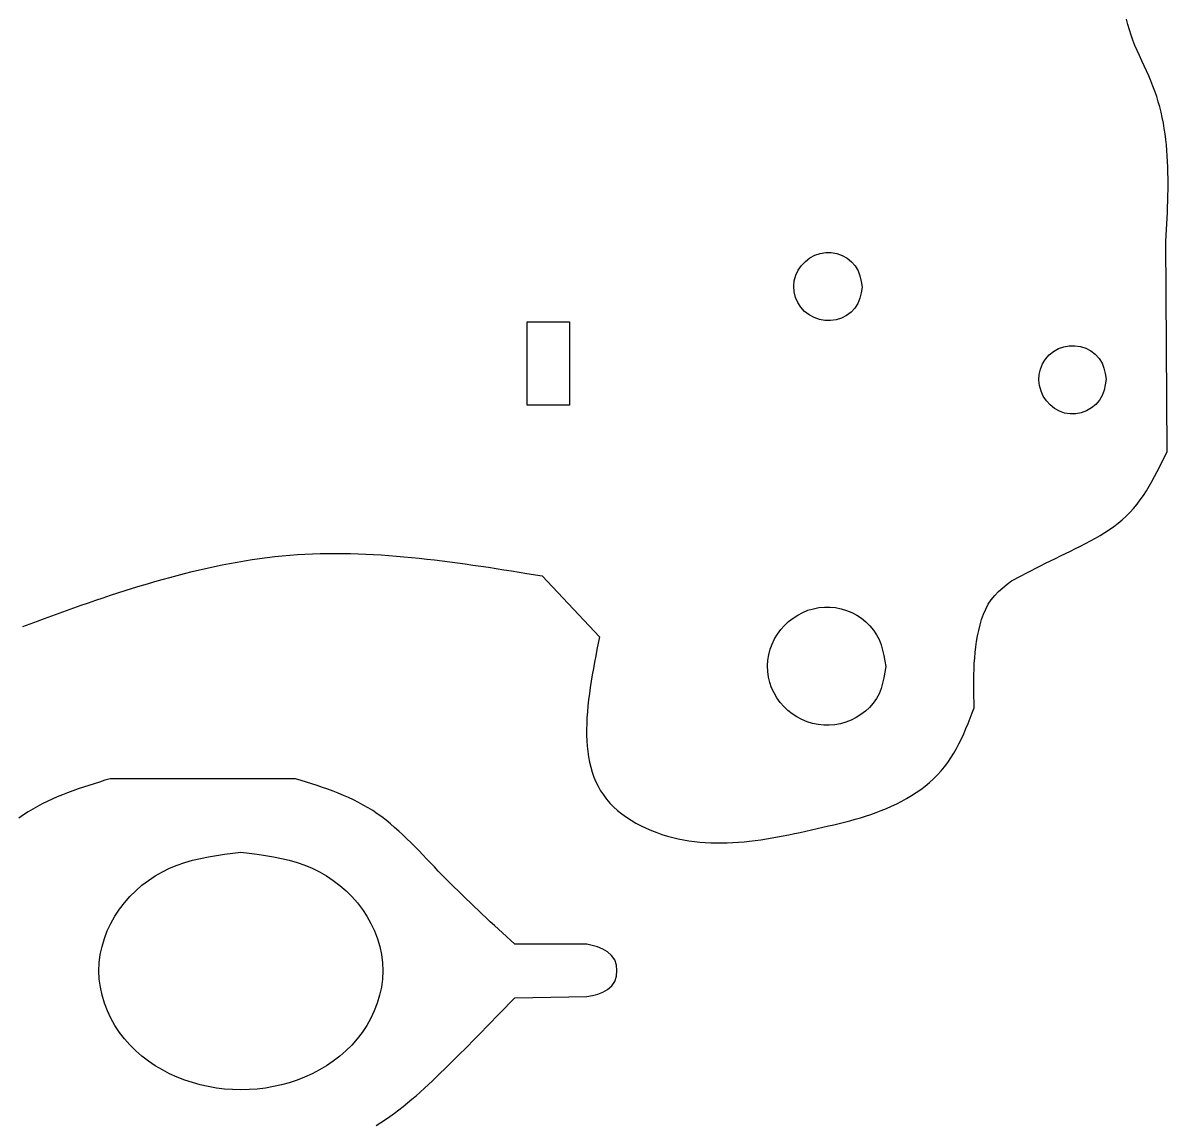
# Model space of a CAD drawing. Extents: x -314 to 250, y -186 to 186.
# Drawn here: x -40.6 to 36, y -104.2 to -30.5 of the extents above; entities that cross this region are included whole.
import ezdxf

# ---------------------------------------------------------------- set-up
doc = ezdxf.new("R2010")
doc.units = 0
doc.header["$MEASUREMENT"] = 0
doc.layers.get('0').update_dxf_attribs({"linetype": 'CONTINUOUS'})

msp = doc.modelspace()

# ---------------------------------------------------------------- linework, layer by layer
for p, q in [((33.338, -30.629), (33.248, -30.273)), ((33.439, -30.982), (33.338, -30.629)), ((33.551, -31.333), (33.439, -30.982)), ((33.675, -31.68), (33.551, -31.333)), ((33.81, -32.025), (33.675, -31.68)), ((33.954, -32.367), (33.81, -32.025)), ((34.105, -32.708), (33.954, -32.367)), ((34.26, -33.047), (34.105, -32.708)), ((34.417, -33.386), (34.26, -33.047)), ((34.573, -33.725), (34.417, -33.386)), ((34.727, -34.065), (34.573, -33.725)), ((34.874, -34.406), (34.727, -34.065)), ((35.014, -34.749), (34.874, -34.406)), ((35.144, -35.095), (35.014, -34.749)), ((35.263, -35.444), (35.144, -35.095)), ((35.371, -35.795), (35.263, -35.444)), ((35.469, -36.149), (35.371, -35.795)), ((35.558, -36.505), (35.469, -36.149)), ((35.638, -36.863), (35.558, -36.505)), ((35.709, -37.223), (35.638, -36.863)), ((35.772, -37.586), (35.709, -37.223)), ((35.826, -37.95), (35.772, -37.586)), ((35.874, -38.317), (35.826, -37.95)), ((35.913, -38.685), (35.874, -38.317)), ((35.947, -39.055), (35.913, -38.685)), ((35.973, -39.427), (35.947, -39.055)), ((35.994, -39.8), (35.973, -39.427)), ((36.009, -40.174), (35.994, -39.8)), ((36.019, -40.55), (36.009, -40.174)), ((36.025, -40.927), (36.019, -40.55)), ((36.023, -41.684), (36.026, -41.305)), ((36.026, -41.305), (36.025, -40.927)), ((36.006, -42.445), (36.016, -42.064)), ((36.016, -42.064), (36.023, -41.684)), ((35.978, -43.209), (35.993, -42.826)), ((35.993, -42.826), (36.006, -42.445)), ((35.943, -43.974), (35.961, -43.591)), ((35.961, -43.591), (35.978, -43.209)), ((35.881, -45.124), (35.923, -44.357)), ((35.923, -44.357), (35.943, -43.974)), ((35.963, -59.207), (35.881, -45.124)), ((12.379, -46.076), (12.736, -45.949)), ((12.736, -45.949), (13.108, -45.884)), ((13.108, -45.884), (13.484, -45.884)), ((13.484, -45.884), (13.854, -45.952)), ((13.854, -45.952), (14.21, -46.082)), ((11.488, -46.762), (11.748, -46.488)), ((11.748, -46.488), (12.046, -46.257)), ((12.046, -46.257), (12.379, -46.076)), ((14.21, -46.082), (14.541, -46.27)), ((14.541, -46.27), (14.838, -46.511)), ((14.838, -46.511), (15.086, -46.795)), ((11.007, -47.779), (11.112, -47.416)), ((11.112, -47.416), (11.275, -47.074)), ((11.275, -47.074), (11.488, -46.762)), ((15.086, -46.795), (15.275, -47.116)), ((15.275, -47.116), (15.402, -47.464)), ((15.402, -47.464), (15.486, -47.831)), ((10.964, -48.154), (11.007, -47.779)), ((10.989, -48.531), (10.964, -48.154)), ((15.486, -47.831), (15.548, -48.207)), ((15.548, -48.207), (15.486, -48.584)), ((11.08, -48.898), (10.989, -48.531)), ((11.232, -49.245), (11.08, -48.898)), ((15.4, -48.95), (15.268, -49.296)), ((15.486, -48.584), (15.4, -48.95)), ((11.44, -49.56), (11.232, -49.245)), ((11.697, -49.836), (11.44, -49.56)), ((15.069, -49.61), (14.809, -49.885)), ((15.268, -49.296), (15.069, -49.61)), ((-6.869, -56.124), (-6.869, -50.542)), ((-6.869, -50.542), (-4.035, -50.542)), ((-4.035, -50.542), (-4.035, -56.124)), ((11.995, -50.068), (11.697, -49.836)), ((12.327, -50.25), (11.995, -50.068)), ((12.683, -50.377), (12.327, -50.25)), ((13.054, -50.447), (12.683, -50.377)), ((13.431, -50.455), (13.054, -50.447)), ((13.803, -50.401), (13.431, -50.455)), ((14.163, -50.286), (13.803, -50.401)), ((14.502, -50.113), (14.163, -50.286)), ((14.809, -49.885), (14.502, -50.113)), ((27.825, -53.028), (28.073, -52.747)), ((28.073, -52.747), (28.364, -52.511)), ((28.364, -52.511), (28.692, -52.329)), ((28.692, -52.329), (29.045, -52.203)), ((29.045, -52.203), (29.414, -52.137)), ((29.414, -52.137), (29.788, -52.132)), ((29.788, -52.132), (30.157, -52.189)), ((30.157, -52.189), (30.514, -52.305)), ((30.514, -52.305), (30.848, -52.479)), ((30.848, -52.479), (31.151, -52.707)), ((31.151, -52.707), (31.408, -52.981)), ((27.486, -53.693), (27.627, -53.346)), ((27.627, -53.346), (27.825, -53.028)), ((31.408, -52.981), (31.603, -53.294)), ((31.603, -53.294), (31.733, -53.638)), ((31.733, -53.638), (31.818, -54.001)), ((27.382, -54.433), (27.404, -54.059)), ((27.404, -54.059), (27.486, -53.693)), ((31.818, -54.001), (31.879, -54.375)), ((31.879, -54.375), (31.818, -54.748)), ((27.421, -54.806), (27.382, -54.433)), ((27.519, -55.167), (27.421, -54.806)), ((27.672, -55.51), (27.519, -55.167)), ((31.736, -55.112), (31.612, -55.458)), ((31.818, -54.748), (31.736, -55.112)), ((27.876, -55.824), (27.672, -55.51)), ((28.127, -56.102), (27.876, -55.824)), ((31.426, -55.778), (31.182, -56.062)), ((31.612, -55.458), (31.426, -55.778)), ((-4.035, -56.124), (-6.869, -56.124)), ((28.419, -56.336), (28.127, -56.102)), ((28.748, -56.518), (28.419, -56.336)), ((29.102, -56.642), (28.748, -56.518)), ((29.472, -56.704), (29.102, -56.642)), ((29.846, -56.699), (29.472, -56.704)), ((30.213, -56.627), (29.846, -56.699)), ((30.564, -56.494), (30.213, -56.627)), ((30.891, -56.303), (30.564, -56.494)), ((31.182, -56.062), (30.891, -56.303)), ((35.635, -59.888), (35.8, -59.548)), ((35.8, -59.548), (35.963, -59.207)), ((35.3, -60.561), (35.469, -60.226)), ((35.469, -60.226), (35.635, -59.888)), ((34.764, -61.54), (34.948, -61.219)), ((34.948, -61.219), (35.126, -60.892)), ((35.126, -60.892), (35.3, -60.561)), ((34.374, -62.16), (34.573, -61.854)), ((34.573, -61.854), (34.764, -61.54)), ((33.72, -63.024), (33.949, -62.746)), ((33.949, -62.746), (34.166, -62.458)), ((34.166, -62.458), (34.374, -62.16)), ((32.961, -63.785), (33.227, -63.543)), ((33.227, -63.543), (33.48, -63.29)), ((33.48, -63.29), (33.72, -63.024)), ((32.099, -64.444), (32.396, -64.234)), ((32.396, -64.234), (32.684, -64.015)), ((32.684, -64.015), (32.961, -63.785)), ((30.836, -65.207), (31.161, -65.026)), ((31.161, -65.026), (31.481, -64.839)), ((31.481, -64.839), (31.794, -64.646)), ((31.794, -64.646), (32.099, -64.444)), ((28.826, -66.213), (29.5, -65.886)), ((29.5, -65.886), (29.837, -65.721)), ((29.837, -65.721), (30.173, -65.553)), ((30.173, -65.553), (30.506, -65.382)), ((30.506, -65.382), (30.836, -65.207)), ((-26.797, -66.713), (-26.295, -66.622)), ((-26.295, -66.622), (-25.791, -66.536)), ((-25.791, -66.536), (-25.288, -66.456)), ((-25.288, -66.456), (-24.784, -66.383)), ((-24.784, -66.383), (-24.279, -66.317)), ((-24.279, -66.317), (-23.774, -66.258)), ((-23.774, -66.258), (-23.268, -66.206)), ((-23.268, -66.206), (-22.762, -66.161)), ((-22.762, -66.161), (-22.255, -66.123)), ((-22.255, -66.123), (-21.748, -66.093)), ((-21.748, -66.093), (-21.24, -66.07)), ((-21.24, -66.07), (-20.732, -66.054)), ((-20.732, -66.054), (-20.223, -66.044)), ((-20.223, -66.044), (-19.714, -66.041)), ((-19.714, -66.041), (-19.205, -66.044)), ((-19.205, -66.044), (-18.695, -66.053)), ((-18.695, -66.053), (-18.185, -66.068)), ((-18.185, -66.068), (-17.675, -66.088)), ((-17.675, -66.088), (-17.164, -66.114)), ((-17.164, -66.114), (-16.653, -66.144)), ((-16.653, -66.144), (-16.141, -66.179)), ((-16.141, -66.179), (-15.63, -66.219)), ((-15.63, -66.219), (-15.118, -66.263)), ((-15.118, -66.263), (-14.605, -66.312)), ((-14.605, -66.312), (-14.093, -66.364)), ((-14.093, -66.364), (-13.58, -66.42)), ((-13.58, -66.42), (-13.067, -66.479)), ((-13.067, -66.479), (-12.554, -66.542)), ((-12.554, -66.542), (-12.041, -66.607)), ((-12.041, -66.607), (-11.527, -66.675)), ((-11.527, -66.675), (-11.013, -66.746)), ((27.826, -66.705), (28.157, -66.54)), ((28.157, -66.54), (28.49, -66.376)), ((28.49, -66.376), (28.826, -66.213)), ((-30.3, -67.51), (-29.802, -67.381)), ((-29.802, -67.381), (-29.302, -67.257)), ((-29.302, -67.257), (-28.802, -67.138)), ((-28.802, -67.138), (-28.302, -67.024)), ((-28.302, -67.024), (-27.801, -66.915)), ((-27.801, -66.915), (-27.299, -66.811)), ((-27.299, -66.811), (-26.797, -66.713)), ((-11.013, -66.746), (-10.5, -66.819)), ((-10.5, -66.819), (-9.986, -66.894)), ((-9.986, -66.894), (-9.471, -66.971)), ((-9.471, -66.971), (-8.957, -67.05)), ((-8.957, -67.05), (-8.443, -67.13)), ((-8.443, -67.13), (-7.929, -67.211)), ((-7.929, -67.211), (-6.9, -67.375)), ((-6.9, -67.375), (-5.871, -67.542)), ((26.193, -67.539), (26.517, -67.371)), ((26.517, -67.371), (26.843, -67.204)), ((26.843, -67.204), (27.169, -67.037)), ((27.169, -67.037), (27.496, -66.871)), ((27.496, -66.871), (27.826, -66.705)), ((-33.28, -68.369), (-32.785, -68.217)), ((-32.785, -68.217), (-32.289, -68.068)), ((-32.289, -68.068), (-31.793, -67.922)), ((-31.793, -67.922), (-31.296, -67.781)), ((-31.296, -67.781), (-30.799, -67.643)), ((-30.799, -67.643), (-30.3, -67.51)), ((-5.871, -67.542), (-2.037, -71.626)), ((24.959, -68.346), (25.249, -68.108)), ((25.249, -68.108), (25.546, -67.875)), ((25.546, -67.875), (26.193, -67.539)), ((-35.255, -69.01), (-34.762, -68.845)), ((-34.762, -68.845), (-34.269, -68.684)), ((-34.269, -68.684), (-33.775, -68.525)), ((-33.775, -68.525), (-33.28, -68.369)), ((24.192, -69.139), (24.424, -68.857)), ((24.424, -68.857), (24.682, -68.594)), ((24.682, -68.594), (24.959, -68.346)), ((-37.708, -69.862), (-37.219, -69.688)), ((-37.219, -69.688), (-36.729, -69.516)), ((-36.729, -69.516), (-36.238, -69.345)), ((-36.238, -69.345), (-35.747, -69.176)), ((-35.747, -69.176), (-35.255, -69.01)), ((11.921, -69.851), (12.282, -69.742)), ((12.282, -69.742), (12.65, -69.668)), ((12.65, -69.668), (13.024, -69.63)), ((13.024, -69.63), (13.398, -69.63)), ((13.398, -69.63), (13.771, -69.668)), ((13.771, -69.668), (14.139, -69.743)), ((14.139, -69.743), (14.498, -69.854)), ((23.817, -69.77), (23.99, -69.444)), ((23.99, -69.444), (24.192, -69.139)), ((-39.658, -70.571), (-39.172, -70.392)), ((-39.172, -70.392), (-38.685, -70.215)), ((-38.685, -70.215), (-38.197, -70.038)), ((-38.197, -70.038), (-37.708, -69.862)), ((10.625, -70.602), (10.921, -70.37)), ((10.921, -70.37), (11.237, -70.167)), ((11.237, -70.167), (11.571, -69.993)), ((11.571, -69.993), (11.921, -69.851)), ((14.498, -69.854), (14.847, -69.998)), ((14.847, -69.998), (15.182, -70.175)), ((15.182, -70.175), (15.5, -70.384)), ((15.5, -70.384), (15.797, -70.622)), ((23.439, -70.829), (23.544, -70.466)), ((23.544, -70.466), (23.669, -70.112)), ((23.669, -70.112), (23.817, -69.77)), ((-40.63, -70.93), (-40.144, -70.75)), ((-40.144, -70.75), (-39.658, -70.571)), ((9.882, -71.445), (10.103, -71.142)), ((10.103, -71.142), (10.352, -70.86)), ((10.352, -70.86), (10.625, -70.602)), ((15.797, -70.622), (16.068, -70.886)), ((16.068, -70.886), (16.309, -71.173)), ((16.309, -71.173), (16.516, -71.482)), ((23.273, -71.565), (23.349, -71.196)), ((23.349, -71.196), (23.439, -70.829)), ((-2.037, -71.626), (-2.121, -72.053)), ((9.526, -72.108), (9.689, -71.768)), ((9.689, -71.768), (9.882, -71.445)), ((16.516, -71.482), (16.684, -71.81)), ((16.684, -71.81), (16.817, -72.154)), ((23.157, -72.303), (23.21, -71.934)), ((23.21, -71.934), (23.273, -71.565)), ((-2.204, -72.48), (-2.286, -72.906)), ((-2.121, -72.053), (-2.204, -72.48)), ((9.3, -72.826), (9.396, -72.462)), ((9.396, -72.462), (9.526, -72.108)), ((16.817, -72.154), (16.92, -72.51)), ((16.92, -72.51), (17.002, -72.876)), ((23.081, -73.042), (23.114, -72.673)), ((23.114, -72.673), (23.157, -72.303)), ((-2.366, -73.33), (-2.443, -73.754)), ((-2.286, -72.906), (-2.366, -73.33)), ((9.215, -73.572), (9.239, -73.197)), ((9.229, -73.947), (9.215, -73.572)), ((9.239, -73.197), (9.3, -72.826)), ((17.002, -72.876), (17.069, -73.248)), ((17.069, -73.248), (17.128, -73.623)), ((23.039, -73.782), (23.056, -73.412)), ((23.056, -73.412), (23.081, -73.042)), ((-2.516, -74.175), (-2.585, -74.594)), ((-2.443, -73.754), (-2.516, -74.175)), ((9.281, -74.32), (9.229, -73.947)), ((9.368, -74.686), (9.281, -74.32)), ((17.069, -73.999), (17.002, -74.371)), ((17.128, -73.623), (17.069, -73.999)), ((23.022, -74.522), (23.028, -74.152)), ((23.028, -74.152), (23.039, -73.782)), ((-2.649, -75.011), (-2.707, -75.424)), ((-2.585, -74.594), (-2.649, -75.011)), ((9.491, -75.042), (9.368, -74.686)), ((9.648, -75.385), (9.491, -75.042)), ((16.814, -75.093), (16.678, -75.435)), ((16.919, -74.737), (16.814, -75.093)), ((17.002, -74.371), (16.919, -74.737)), ((23.021, -74.893), (23.022, -74.522)), ((23.024, -75.263), (23.021, -74.893)), ((-2.759, -75.835), (-2.804, -76.241)), ((-2.707, -75.424), (-2.759, -75.835)), ((9.836, -75.71), (9.648, -75.385)), ((10.055, -76.016), (9.836, -75.71)), ((16.505, -75.76), (16.292, -76.065)), ((16.678, -75.435), (16.505, -75.76)), ((23.03, -75.634), (23.024, -75.263)), ((23.037, -76.004), (23.03, -75.634)), ((-2.841, -76.644), (-2.869, -77.041)), ((-2.804, -76.241), (-2.841, -76.644)), ((10.303, -76.299), (10.055, -76.016)), ((10.575, -76.557), (10.303, -76.299)), ((10.871, -76.79), (10.575, -76.557)), ((15.767, -76.605), (15.464, -76.836)), ((16.045, -76.348), (15.767, -76.605)), ((16.292, -76.065), (16.045, -76.348)), ((22.91, -76.726), (23.046, -76.375)), ((23.046, -76.375), (23.037, -76.004)), ((-2.869, -77.041), (-2.888, -77.434)), ((11.187, -76.994), (10.871, -76.79)), ((11.521, -77.167), (11.187, -76.994)), ((11.87, -77.309), (11.521, -77.167)), ((12.23, -77.419), (11.87, -77.309)), ((14.451, -77.34), (14.089, -77.442)), ((14.803, -77.205), (14.451, -77.34)), ((15.142, -77.036), (14.803, -77.205)), ((15.464, -76.836), (15.142, -77.036)), ((22.635, -77.425), (22.774, -77.077)), ((22.774, -77.077), (22.91, -76.726)), ((-2.888, -77.434), (-2.897, -77.822)), ((-2.897, -77.822), (-2.895, -78.204)), ((12.599, -77.494), (12.23, -77.419)), ((12.972, -77.535), (12.599, -77.494)), ((13.347, -77.54), (12.972, -77.535)), ((13.72, -77.509), (13.347, -77.54)), ((14.089, -77.442), (13.72, -77.509)), ((22.19, -78.451), (22.344, -78.113)), ((22.344, -78.113), (22.492, -77.771)), ((22.492, -77.771), (22.635, -77.425)), ((-2.895, -78.204), (-2.882, -78.581)), ((-2.882, -78.581), (-2.856, -78.95)), ((-2.856, -78.95), (-2.818, -79.314)), ((21.858, -79.108), (22.028, -78.783)), ((22.028, -78.783), (22.19, -78.451)), ((-2.818, -79.314), (-2.766, -79.67)), ((-2.766, -79.67), (-2.699, -80.018)), ((21.486, -79.737), (21.677, -79.427)), ((21.677, -79.427), (21.858, -79.108)), ((-2.699, -80.018), (-2.618, -80.359)), ((-2.618, -80.359), (-2.521, -80.691)), ((20.831, -80.609), (21.064, -80.329)), ((21.064, -80.329), (21.282, -80.038)), ((21.282, -80.038), (21.486, -79.737)), ((-35.146, -81.235), (-35.506, -81.347)), ((-34.786, -81.125), (-35.146, -81.235)), ((-22.37, -81.125), (-34.786, -81.125)), ((-22.009, -81.239), (-22.37, -81.125)), ((-21.647, -81.354), (-22.009, -81.239)), ((-2.521, -80.691), (-2.407, -81.015)), ((-2.407, -81.015), (-2.277, -81.33)), ((20.049, -81.382), (20.322, -81.135)), ((20.322, -81.135), (20.584, -80.877)), ((20.584, -80.877), (20.831, -80.609)), ((-37.286, -81.938), (-37.636, -82.068)), ((-36.934, -81.813), (-37.286, -81.938)), ((-36.58, -81.692), (-36.934, -81.813)), ((-36.223, -81.575), (-36.58, -81.692)), ((-35.865, -81.46), (-36.223, -81.575)), ((-35.506, -81.347), (-35.865, -81.46)), ((-21.287, -81.47), (-21.647, -81.354)), ((-20.928, -81.589), (-21.287, -81.47)), ((-20.571, -81.71), (-20.928, -81.589)), ((-20.216, -81.836), (-20.571, -81.71)), ((-19.864, -81.966), (-20.216, -81.836)), ((-19.516, -82.102), (-19.864, -81.966)), ((-2.277, -81.33), (-2.128, -81.635)), ((-2.128, -81.635), (-1.961, -81.931)), ((-1.961, -81.931), (-1.774, -82.217)), ((19.161, -82.057), (19.467, -81.843)), ((19.467, -81.843), (19.763, -81.618)), ((19.763, -81.618), (20.049, -81.382)), ((-38.997, -82.647), (-39.327, -82.81)), ((-38.663, -82.491), (-38.997, -82.647)), ((-38.324, -82.344), (-38.663, -82.491)), ((-37.982, -82.203), (-38.324, -82.344)), ((-37.636, -82.068), (-37.982, -82.203)), ((-19.172, -82.243), (-19.516, -82.102)), ((-18.831, -82.392), (-19.172, -82.243)), ((-18.496, -82.549), (-18.831, -82.392)), ((-18.166, -82.713), (-18.496, -82.549)), ((-17.842, -82.888), (-18.166, -82.713)), ((-1.774, -82.217), (-1.567, -82.492)), ((-1.567, -82.492), (-1.34, -82.756)), ((-1.34, -82.756), (-1.091, -83.009)), ((17.86, -82.808), (18.195, -82.636)), ((18.195, -82.636), (18.524, -82.453)), ((18.524, -82.453), (18.847, -82.26)), ((18.847, -82.26), (19.161, -82.057)), ((-40.284, -83.354), (-40.592, -83.555)), ((-39.97, -83.163), (-40.284, -83.354)), ((-39.651, -82.982), (-39.97, -83.163)), ((-39.327, -82.81), (-39.651, -82.982)), ((-17.524, -83.072), (-17.842, -82.888)), ((-17.213, -83.266), (-17.524, -83.072)), ((-16.908, -83.472), (-17.213, -83.266)), ((-16.61, -83.687), (-16.908, -83.472)), ((-1.091, -83.009), (-0.823, -83.251)), ((-0.823, -83.251), (-0.536, -83.481)), ((-0.536, -83.481), (-0.234, -83.699)), ((15.781, -83.631), (16.133, -83.517)), ((16.133, -83.517), (16.483, -83.394)), ((16.483, -83.394), (16.831, -83.263)), ((16.831, -83.263), (17.177, -83.121)), ((17.177, -83.121), (17.521, -82.97)), ((17.521, -82.97), (17.86, -82.808)), ((-40.592, -83.555), (-40.895, -83.763)), ((-16.318, -83.912), (-16.61, -83.687)), ((-16.03, -84.144), (-16.318, -83.912)), ((-15.748, -84.385), (-16.03, -84.144)), ((-0.234, -83.699), (0.082, -83.904)), ((0.082, -83.904), (0.409, -84.096)), ((0.409, -84.096), (0.746, -84.276)), ((0.746, -84.276), (1.091, -84.442)), ((12.538, -84.467), (13.295, -84.293)), ((13.295, -84.293), (13.652, -84.206)), ((13.652, -84.206), (14.009, -84.119)), ((14.009, -84.119), (14.365, -84.029)), ((14.365, -84.029), (14.72, -83.937)), ((14.72, -83.937), (15.075, -83.84)), ((15.075, -83.84), (15.429, -83.739)), ((15.429, -83.739), (15.781, -83.631)), ((-15.47, -84.632), (-15.748, -84.385)), ((-15.195, -84.885), (-15.47, -84.632)), ((-14.924, -85.143), (-15.195, -84.885)), ((1.091, -84.442), (1.442, -84.595)), ((1.442, -84.595), (1.796, -84.734)), ((1.796, -84.734), (2.151, -84.859)), ((2.151, -84.859), (2.509, -84.97)), ((2.509, -84.97), (2.867, -85.068)), ((2.867, -85.068), (3.228, -85.153)), ((9.514, -85.09), (9.891, -85.023)), ((9.891, -85.023), (10.268, -84.952)), ((10.268, -84.952), (10.646, -84.878)), ((10.646, -84.878), (11.024, -84.8)), ((11.024, -84.8), (11.402, -84.72)), ((11.402, -84.72), (11.78, -84.637)), ((11.78, -84.637), (12.159, -84.553)), ((12.159, -84.553), (12.538, -84.467)), ((-14.656, -85.406), (-14.924, -85.143)), ((-14.39, -85.672), (-14.656, -85.406)), ((-14.127, -85.942), (-14.39, -85.672)), ((3.228, -85.153), (3.589, -85.226)), ((3.589, -85.226), (3.952, -85.287)), ((3.952, -85.287), (4.316, -85.337)), ((4.316, -85.337), (4.681, -85.375)), ((4.681, -85.375), (5.047, -85.404)), ((5.047, -85.404), (5.415, -85.422)), ((5.415, -85.422), (5.783, -85.43)), ((5.783, -85.43), (6.153, -85.43)), ((6.153, -85.43), (6.523, -85.42)), ((6.523, -85.42), (6.894, -85.403)), ((6.894, -85.403), (7.267, -85.378)), ((7.267, -85.378), (7.64, -85.345)), ((7.64, -85.345), (8.013, -85.306)), ((8.013, -85.306), (8.388, -85.26)), ((8.388, -85.26), (8.763, -85.209)), ((8.763, -85.209), (9.138, -85.152)), ((9.138, -85.152), (9.514, -85.09)), ((-29.794, -86.738), (-29.274, -86.589)), ((-29.274, -86.589), (-28.746, -86.463)), ((-28.746, -86.463), (-28.212, -86.356)), ((-28.212, -86.356), (-27.672, -86.265)), ((-27.672, -86.265), (-27.129, -86.184)), ((-27.129, -86.184), (-26.582, -86.111)), ((-26.582, -86.111), (-26.035, -86.042)), ((-26.035, -86.042), (-25.487, -86.111)), ((-25.487, -86.111), (-24.941, -86.184)), ((-24.941, -86.184), (-24.397, -86.265)), ((-24.397, -86.265), (-23.857, -86.357)), ((-23.857, -86.357), (-23.323, -86.464)), ((-23.323, -86.464), (-22.795, -86.59)), ((-22.795, -86.59), (-22.276, -86.739)), ((-13.864, -86.214), (-14.127, -85.942)), ((-13.603, -86.487), (-13.864, -86.214)), ((-13.082, -87.035), (-13.603, -86.487)), ((-31.765, -87.629), (-31.292, -87.357)), ((-31.292, -87.357), (-30.804, -87.118)), ((-30.804, -87.118), (-30.304, -86.913)), ((-30.304, -86.913), (-29.794, -86.738)), ((-22.276, -86.739), (-21.765, -86.914)), ((-21.765, -86.914), (-21.266, -87.119)), ((-21.266, -87.119), (-20.778, -87.358)), ((-20.778, -87.358), (-20.305, -87.63)), ((-12.821, -87.308), (-13.082, -87.035)), ((-12.559, -87.579), (-12.821, -87.308)), ((-32.659, -88.266), (-32.221, -87.932)), ((-32.221, -87.932), (-31.765, -87.629)), ((-20.305, -87.63), (-19.849, -87.934)), ((-19.849, -87.934), (-19.412, -88.267)), ((-12.296, -87.848), (-12.559, -87.579)), ((-12.032, -88.115), (-12.296, -87.848)), ((-11.767, -88.38), (-12.032, -88.115)), ((-33.466, -89.017), (-33.074, -88.628)), ((-33.074, -88.628), (-32.659, -88.266)), ((-19.412, -88.267), (-18.996, -88.63)), ((-18.996, -88.63), (-18.605, -89.02)), ((-11.5, -88.644), (-11.767, -88.38)), ((-11.233, -88.905), (-11.5, -88.644)), ((-10.965, -89.165), (-11.233, -88.905)), ((-34.166, -89.873), (-33.83, -89.433)), ((-33.83, -89.433), (-33.466, -89.017)), ((-18.605, -89.02), (-18.24, -89.435)), ((-18.24, -89.435), (-17.905, -89.875)), ((-10.696, -89.424), (-10.965, -89.165)), ((-10.426, -89.681), (-10.696, -89.424)), ((-10.156, -89.937), (-10.426, -89.681)), ((-34.741, -90.819), (-34.471, -90.336)), ((-34.471, -90.336), (-34.166, -89.873)), ((-17.905, -89.875), (-17.601, -90.338)), ((-17.601, -90.338), (-17.33, -90.822)), ((-9.885, -90.192), (-10.156, -89.937)), ((-9.613, -90.446), (-9.885, -90.192)), ((-9.341, -90.7), (-9.613, -90.446)), ((-34.976, -91.32), (-34.741, -90.819)), ((-17.33, -90.822), (-17.095, -91.323)), ((-9.069, -90.952), (-9.341, -90.7)), ((-8.796, -91.204), (-9.069, -90.952)), ((-8.523, -91.455), (-8.796, -91.204)), ((-35.33, -92.365), (-35.173, -91.837)), ((-35.173, -91.837), (-34.976, -91.32)), ((-17.095, -91.323), (-16.899, -91.839)), ((-16.899, -91.839), (-16.742, -92.368)), ((-8.523, -91.455), (-7.703, -92.208)), ((-35.444, -92.902), (-35.33, -92.365)), ((-16.742, -92.368), (-16.628, -92.905)), ((-2.871, -92.208), (-7.703, -92.208)), ((-2.512, -92.293), (-2.871, -92.208)), ((-2.16, -92.395), (-2.512, -92.293)), ((-1.82, -92.53), (-2.16, -92.395)), ((-1.5, -92.716), (-1.82, -92.53)), ((-1.219, -92.96), (-1.5, -92.716)), ((-35.537, -93.992), (-35.514, -93.445)), ((-35.514, -93.445), (-35.444, -92.902)), ((-16.628, -92.905), (-16.559, -93.448)), ((-16.559, -93.448), (-16.536, -93.995)), ((-1.011, -93.259), (-1.219, -92.96)), ((-0.901, -93.606), (-1.011, -93.259)), ((-35.512, -94.539), (-35.537, -93.992)), ((-16.536, -93.995), (-16.561, -94.542)), ((-0.869, -93.977), (-0.901, -93.606)), ((-0.897, -94.349), (-0.869, -93.977)), ((-35.441, -95.083), (-35.512, -94.539)), ((-16.561, -94.542), (-16.633, -95.086)), ((-1.486, -95.248), (-1.207, -95.001)), ((-1.207, -95.001), (-1.004, -94.697)), ((-1.004, -94.697), (-0.897, -94.349)), ((-35.325, -95.621), (-35.441, -95.083)), ((-35.167, -96.151), (-35.325, -95.621)), ((-16.749, -95.624), (-16.907, -96.154)), ((-16.633, -95.086), (-16.749, -95.624)), ((-7.703, -95.792), (-8.734, -96.859)), ((-7.703, -95.792), (-2.871, -95.709)), ((-2.871, -95.709), (-2.506, -95.642)), ((-2.506, -95.642), (-2.149, -95.555)), ((-2.149, -95.555), (-1.806, -95.43)), ((-1.806, -95.43), (-1.486, -95.248)), ((-34.97, -96.667), (-35.167, -96.151)), ((-16.907, -96.154), (-17.104, -96.67)), ((-34.734, -97.168), (-34.97, -96.667)), ((-34.464, -97.65), (-34.734, -97.168)), ((-17.34, -97.171), (-17.611, -97.653)), ((-17.104, -96.67), (-17.34, -97.171)), ((-8.734, -96.859), (-9.509, -97.658)), ((-34.16, -98.11), (-34.464, -97.65)), ((-33.824, -98.546), (-34.16, -98.11)), ((-17.915, -98.113), (-18.25, -98.548)), ((-17.611, -97.653), (-17.915, -98.113)), ((-10.028, -98.189), (-9.509, -97.658)), ((-33.461, -98.956), (-33.824, -98.546)), ((-18.25, -98.548), (-18.614, -98.958)), ((-10.811, -98.985), (-10.549, -98.72)), ((-10.549, -98.72), (-10.289, -98.455)), ((-10.289, -98.455), (-10.028, -98.189)), ((-33.07, -99.341), (-33.461, -98.956)), ((-32.656, -99.701), (-33.07, -99.341)), ((-19.005, -99.343), (-19.419, -99.703)), ((-18.614, -98.958), (-19.005, -99.343)), ((-11.6, -99.778), (-11.336, -99.514)), ((-11.336, -99.514), (-11.073, -99.25)), ((-11.073, -99.25), (-10.811, -98.985)), ((-32.22, -100.035), (-32.656, -99.701)), ((-31.765, -100.342), (-32.22, -100.035)), ((-31.293, -100.623), (-31.765, -100.342)), ((-20.31, -100.344), (-20.782, -100.625)), ((-19.855, -100.037), (-20.31, -100.344)), ((-19.419, -99.703), (-19.855, -100.037)), ((-12.396, -100.568), (-12.13, -100.305)), ((-12.13, -100.305), (-11.864, -100.042)), ((-11.864, -100.042), (-11.6, -99.778)), ((-30.806, -100.878), (-31.293, -100.623)), ((-30.307, -101.105), (-30.806, -100.878)), ((-29.797, -101.305), (-30.307, -101.105)), ((-21.768, -101.106), (-22.278, -101.306)), ((-21.269, -100.879), (-21.768, -101.106)), ((-20.782, -100.625), (-21.269, -100.879)), ((-13.205, -101.347), (-12.934, -101.089)), ((-12.934, -101.089), (-12.664, -100.829)), ((-12.664, -100.829), (-12.396, -100.568)), ((-29.278, -101.478), (-29.797, -101.305)), ((-28.75, -101.625), (-29.278, -101.478)), ((-28.216, -101.744), (-28.75, -101.625)), ((-27.676, -101.837), (-28.216, -101.744)), ((-27.132, -101.904), (-27.676, -101.837)), ((-26.586, -101.944), (-27.132, -101.904)), ((-26.038, -101.957), (-26.586, -101.944)), ((-25.49, -101.944), (-26.038, -101.957)), ((-24.943, -101.904), (-25.49, -101.944)), ((-24.399, -101.838), (-24.943, -101.904)), ((-23.859, -101.745), (-24.399, -101.838)), ((-23.325, -101.626), (-23.859, -101.745)), ((-22.797, -101.48), (-23.325, -101.626)), ((-22.278, -101.306), (-22.797, -101.48)), ((-14.031, -102.105), (-13.753, -101.855)), ((-13.753, -101.855), (-13.478, -101.602)), ((-13.478, -101.602), (-13.205, -101.347)), ((-14.88, -102.832), (-14.594, -102.594)), ((-14.594, -102.594), (-14.311, -102.352)), ((-14.311, -102.352), (-14.031, -102.105)), ((-15.757, -103.517), (-15.461, -103.294)), ((-15.461, -103.294), (-15.169, -103.066)), ((-15.169, -103.066), (-14.88, -102.832)), ((-16.981, -104.347), (-16.669, -104.149)), ((-16.669, -104.149), (-16.361, -103.945)), ((-16.361, -103.945), (-16.057, -103.734)), ((-16.057, -103.734), (-15.757, -103.517))]:
    msp.add_line(p, q)

doc.saveas('drawing.dxf')
